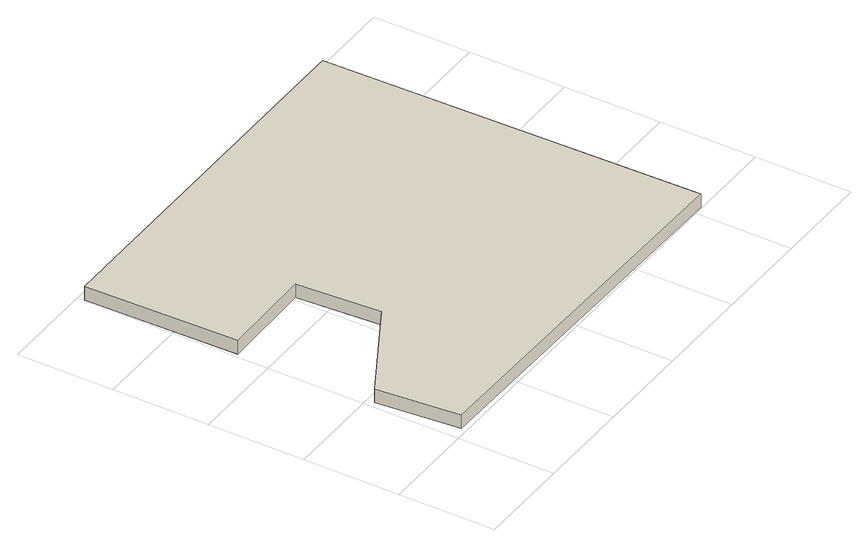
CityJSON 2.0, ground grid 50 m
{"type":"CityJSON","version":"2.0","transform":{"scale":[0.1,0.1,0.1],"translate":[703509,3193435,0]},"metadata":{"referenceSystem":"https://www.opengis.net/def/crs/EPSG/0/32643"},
"CityObjects":{
"building1":{"type":"Building","attributes":{"floor_count":2,"height_m":7.5,"total_units":8},"geometry":[{"type":"Solid","lod":"1","boundaries":[[[[0,1,2,3,4,5,6,7]],[[8,9,10,11,12,13,14,15]],[[0,1,9,8]],[[1,2,10,9]],[[2,3,11,10]],[[3,4,12,11]],[[4,5,13,12]],[[5,6,14,13]],[[6,7,15,14]],[[7,0,8,15]]]]}]}
},
"vertices":[
[9,1967,0],[23,1170,0],[522,1179,0],[549,745,0],[35,463,0],[74,30,0],[2050,6,0],[2016,1967,0],[9,1967,75],[23,1170,75],[522,1179,75],[549,745,75],[35,463,75],[74,30,75],[2050,6,75],[2016,1967,75]
]}
